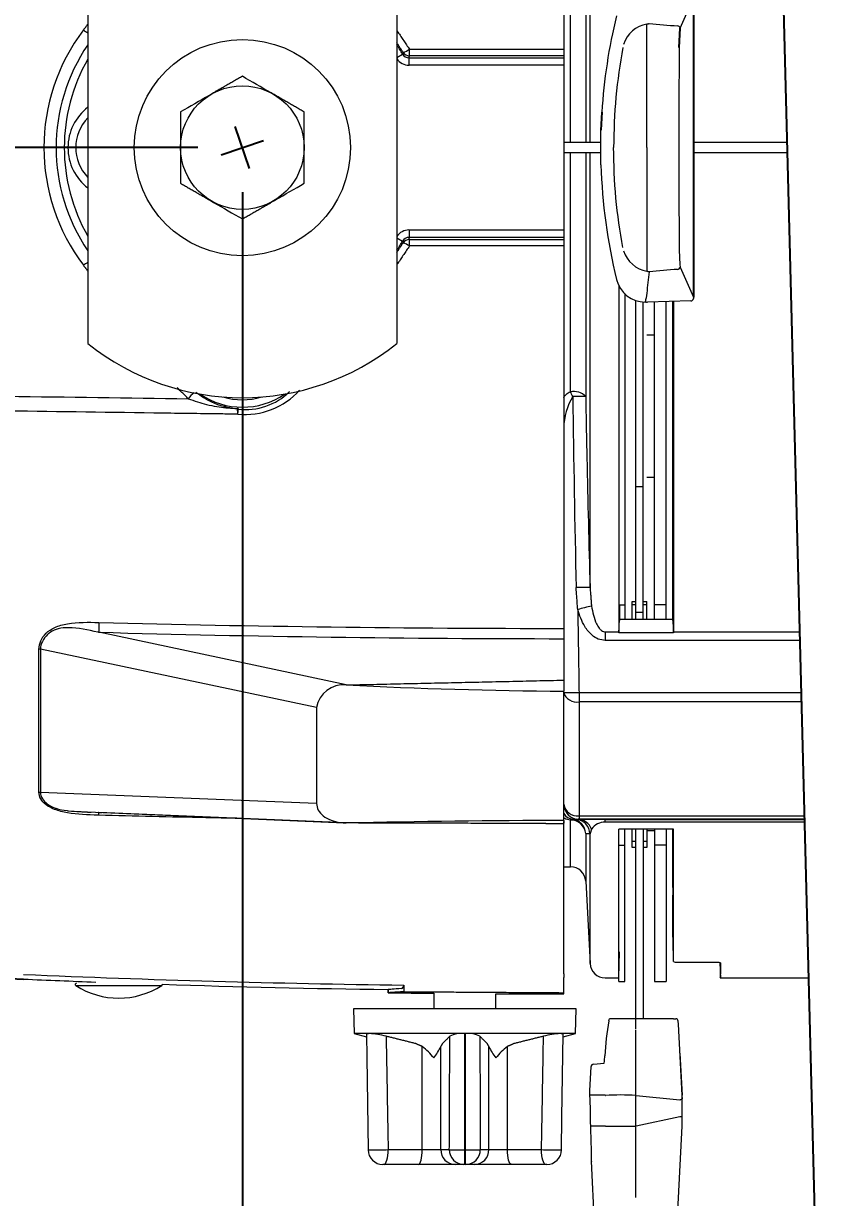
# Model space of a CAD drawing. Header units: inches. Extents: x 1 to 63.1, y 0.7 to 40.3.
# Drawn here: x 12.409 to 15.722, y 8.23 to 12.981 of the extents above; entities that cross this region are included whole.
import ezdxf

# ---------------------------------------------------------------- set-up
doc = ezdxf.new("R2010")
doc.units = ezdxf.units.IN
doc.header["$MEASUREMENT"] = 0
doc.linetypes.add('PHANTOM', pattern=[2.5, 1.25, -0.25, 0.25, -0.25, 0.25, -0.25])
doc.layers.add('DIM', color=1, linetype='Continuous')
doc.layers.add('OBJECT', color=7, linetype='Continuous')
doc.styles.add('Arial', font='arial.ttf')
doc.dimstyles.new('ANSI & Metric .40 Stacked', dxfattribs={"dimscale": 2.666667, "dimtxt": 0.4, "dimasz": 0.5, "dimexe": 0.4, "dimexo": 0.4, "dimgap": 0.133333, "dimtad": 0, "dimtih": 1, "dimtoh": 1, "dimzin": 4, "dimdsep": 46, "dimtxsty": 'Arial', "dimcen": 0.2, "dimadec": 0, "dimazin": 0, "dimtfac": 0.75, "dimtofl": 0, "dimtmove": 0, "dimatfit": 3, "dimfxl": 1, "dimtolj": 1, "dimtzin": 0, "dimarcsym": 0})
doc.dimstyles.new('ANSI .40', dxfattribs={"dimscale": 2.666667, "dimtxt": 0.4, "dimasz": 0.5, "dimexe": 0.4, "dimexo": 0.4, "dimgap": 0.2, "dimtad": 0, "dimtih": 1, "dimtoh": 1, "dimzin": 4, "dimdsep": 46, "dimtxsty": 'Arial', "dimcen": 0.2, "dimadec": 0, "dimazin": 0, "dimtfac": 0.75, "dimtofl": 0, "dimtmove": 0, "dimatfit": 3, "dimfxl": 1, "dimfrac": 1, "dimtolj": 1, "dimtzin": 0, "dimarcsym": 0})

# ---------------------------------------------------------------- blocks, each defined once
blk = doc.blocks.new('*D4')
at = {"layer": 'Defpoints', "color": 0, "transparency": 16777216}
for p in [(13.3715, 26.8592), (3.4215, 12.4782), (13.294, 12.4782)]:
    blk.add_point(p, dxfattribs=at)
at = {"layer": 'DIM', "color": 0, "lineweight": -2, "transparency": 16777216}
for p, q in [((12.9715, 26.8592), (3.0215, 26.8592)), ((3.4215, 26.3592), (3.4215, 20.4592)), ((3.4215, 12.9782), (3.4215, 18.8782)), ((12.894, 12.4782), (3.0215, 12.4782))]:
    blk.add_line(p, q, dxfattribs=at)
at = {"layer": 'DIM', "color": 0, "transparency": 16777216}
for points in [[(3.3381, 26.3592), (3.5048, 26.3592), (3.4215, 26.8592)], [(3.3381, 12.9782), (3.5048, 12.9782), (3.4215, 12.4782)]]:
    blk.add_solid(points, dxfattribs=at)
at = {"layer": 'DIM', "color": 0, "transparency": 16777216, "insert": (3.4215, 19.6687), "char_height": 0.4, "attachment_point": 5, "style": 'Arial'}
blk.add_mtext('\\A1;12.72-14.38\\P[323mm] - [365mm]', dxfattribs=at)
blk = doc.blocks.new('*D5')
at = {"layer": 'Defpoints', "color": 0, "transparency": 16777216}
for p in [(4.574, 12.4782), (13.294, 12.4782), (13.294, 6.8162)]:
    blk.add_point(p, dxfattribs=at)
at = {"layer": 'DIM', "color": 0, "lineweight": -2, "transparency": 16777216}
for p, q in [((4.574, 12.0782), (4.574, 6.4162)), ((13.294, 12.0782), (13.294, 6.4162)), ((5.074, 6.8162), (7.7509, 6.8162)), ((12.794, 6.8162), (10.1171, 6.8162))]:
    blk.add_line(p, q, dxfattribs=at)
at = {"layer": 'DIM', "color": 0, "transparency": 16777216}
for points in [[(5.074, 6.8996), (5.074, 6.7329), (4.574, 6.8162)], [(12.794, 6.8996), (12.794, 6.7329), (13.294, 6.8162)]]:
    blk.add_solid(points, dxfattribs=at)
at = {"layer": 'DIM', "color": 0, "transparency": 16777216, "char_height": 0.4, "attachment_point": 5, "style": 'Arial'}
for s, insert in [('\\A1;8.72', (8.934, 7.1538)), ('\\A1;[222mm]', (8.934, 6.4265))]:
    blk.add_mtext(s, dxfattribs=dict(at, insert=insert))
blk = doc.blocks.new('*D6')
at = {"layer": 'Defpoints', "color": 0, "transparency": 16777216}
for p in [(4.574, 12.4782), (21.2619, 9.8331), (21.2619, 5.3798)]:
    blk.add_point(p, dxfattribs=at)
at = {"layer": 'DIM', "color": 0, "lineweight": -2, "transparency": 16777216}
for p, q in [((4.574, 12.0782), (4.574, 4.9798)), ((21.2619, 9.4331), (21.2619, 4.9798)), ((5.074, 5.3798), (11.7348, 5.3798)), ((20.7619, 5.3798), (14.1011, 5.3798))]:
    blk.add_line(p, q, dxfattribs=at)
at = {"layer": 'DIM', "color": 0, "transparency": 16777216}
for points in [[(5.074, 5.4632), (5.074, 5.2965), (4.574, 5.3798)], [(20.7619, 5.4632), (20.7619, 5.2965), (21.2619, 5.3798)]]:
    blk.add_solid(points, dxfattribs=at)
at = {"layer": 'DIM', "color": 0, "transparency": 16777216, "char_height": 0.4, "attachment_point": 5, "style": 'Arial'}
for s, insert in [('\\A1;16.69', (12.9179, 5.7174)), ('\\A1;[424mm]', (12.9179, 4.9901))]:
    blk.add_mtext(s, dxfattribs=dict(at, insert=insert))
blk = doc.blocks.new('*D7')
at = {"layer": 'Defpoints', "color": 0, "transparency": 16777216}
for p in [(4.574, 12.4787), (39.3574, 5.4831), (39.3574, 3.9434)]:
    blk.add_point(p, dxfattribs=at)
at = {"layer": 'DIM', "color": 0, "lineweight": -2, "transparency": 16777216}
for p, q in [((4.574, 12.0787), (4.574, 3.5434)), ((39.3574, 5.0831), (39.3574, 3.5434)), ((5.074, 3.9434), (20.7826, 3.9434)), ((38.8574, 3.9434), (23.1488, 3.9434))]:
    blk.add_line(p, q, dxfattribs=at)
at = {"layer": 'DIM', "color": 0, "transparency": 16777216}
for points in [[(5.074, 4.0268), (5.074, 3.8601), (4.574, 3.9434)], [(38.8574, 4.0268), (38.8574, 3.8601), (39.3574, 3.9434)]]:
    blk.add_solid(points, dxfattribs=at)
at = {"layer": 'DIM', "color": 0, "transparency": 16777216, "char_height": 0.4, "attachment_point": 5, "style": 'Arial'}
for s, insert in [('\\A1;34.78', (21.9657, 4.2811)), ('\\A1;[884mm]', (21.9657, 3.5537))]:
    blk.add_mtext(s, dxfattribs=dict(at, insert=insert))
blk = doc.blocks.new('*D8')
at = {"layer": 'Defpoints', "color": 0, "transparency": 16777216}
for p in [(4.574, 12.4787), (41.3605, 5.4831), (41.3605, 2.507)]:
    blk.add_point(p, dxfattribs=at)
at = {"layer": 'DIM', "color": 0, "lineweight": -2, "transparency": 16777216}
for p, q in [((4.574, 12.0787), (4.574, 2.107)), ((41.3605, 5.0831), (41.3605, 2.107)), ((5.074, 2.507), (21.7841, 2.507)), ((40.8605, 2.507), (24.1504, 2.507))]:
    blk.add_line(p, q, dxfattribs=at)
at = {"layer": 'DIM', "color": 0, "transparency": 16777216}
for points in [[(5.074, 2.5904), (5.074, 2.4237), (4.574, 2.507)], [(40.8605, 2.5904), (40.8605, 2.4237), (41.3605, 2.507)]]:
    blk.add_solid(points, dxfattribs=at)
at = {"layer": 'DIM', "color": 0, "transparency": 16777216, "char_height": 0.4, "attachment_point": 5, "style": 'Arial'}
for s, insert in [('\\A1;36.79', (22.9672, 2.8447)), ('\\A1;[935mm]', (22.9672, 2.1173))]:
    blk.add_mtext(s, dxfattribs=dict(at, insert=insert))

msp = doc.modelspace()

# ---------------------------------------------------------------- linework, layer by layer
at = {"layer": 'DIM'}
for p, q in [((13.3233, 12.3931), (13.2646, 12.5632)), ((13.2089, 12.4488), (13.3791, 12.5075))]:
    msp.add_line(p, q, dxfattribs=at)
at = {"layer": 'DIM', "linetype": 'PHANTOM'}
for p, q in [((13.114, 12.4782), (2.9515, 12.4782)), ((13.294, 12.2982), (13.294, 6.1986))]:
    msp.add_line(p, q, dxfattribs=at)
at = {"layer": 'OBJECT', "linetype": 'Continuous', "lineweight": 15}
for p, q in [((12.669, 15.7728), (12.669, 11.6855)), ((13.919, 15.7728), (13.919, 11.6855)), ((14.594, 14.4654), (14.594, 10.4909)), ((14.7004, 12.4982), (14.7004, 14.258)), ((14.621, 12.4982), (14.621, 13.4659)), ((14.6829, 13.4858), (14.6829, 12.4982)), ((15.0646, 12.9614), (15.1184, 13.0838)), ((13.9234, 12.9457), (13.919, 12.9426)), ((13.919, 12.8428), (13.9423, 12.8563)), ((13.9682, 12.8115), (13.9682, 12.8414)), ((13.9682, 12.8414), (14.594, 12.8414)), ((14.594, 12.8115), (13.9682, 12.8115)), ((14.748, 12.6215), (14.748, 12.6215)), ((14.621, 12.4982), (14.594, 12.4982)), ((15.4967, 12.4982), (15.1184, 12.4982)), ((14.594, 12.4582), (14.621, 12.4582)), ((14.621, 11.4904), (14.621, 12.4582)), ((14.6829, 12.4582), (14.6829, 11.4705)), ((14.7004, 10.6984), (14.7004, 12.4582)), ((15.1184, 12.4582), (15.4977, 12.4582)), ((14.748, 12.3348), (14.748, 12.3348)), ((13.9682, 12.1449), (14.594, 12.1449)), ((13.9682, 12.1449), (13.9682, 12.1149)), ((13.919, 12.1136), (13.9423, 12.1)), ((14.594, 12.1149), (13.9682, 12.1149)), ((13.9234, 12.0106), (13.919, 12.0138)), ((15.0646, 11.995), (15.1184, 11.8726)), ((14.8171, 11.9213), (14.8171, 10.5153)), ((14.8411, 11.8879), (14.8411, 10.5682)), ((14.886, 10.5682), (14.886, 11.8595)), ((14.916, 10.5682), (14.916, 11.8543)), ((14.9293, 11.8532), (14.9241, 11.8532)), ((15.1087, 11.8578), (14.9325, 11.8532)), ((14.9609, 10.5682), (14.9609, 11.8539)), ((15.0089, 10.5682), (15.0089, 11.8552)), ((15.0349, 11.1021), (15.0349, 11.8559)), ((15.0376, 11.856), (15.0376, 10.5153)), ((15.1184, 11.8726), (15.1184, 11.8726)), ((15.1184, 11.8726), (15.1184, 11.8678)), ((14.9609, 11.7189), (14.9309, 11.7189)), ((13.2201, 11.4345), (13.2201, 11.4265)), ((13.2201, 11.4343), (13.2201, 11.4263)), ((13.2261, 11.4316), (13.2261, 11.4244)), ((14.9609, 11.1433), (14.9309, 11.1433)), ((14.916, 11.105), (14.886, 11.105)), ((15.0349, 10.5649), (15.0349, 11.1025)), ((15.0349, 11.1021), (15.0349, 11.1025)), ((15.0349, 11.1025), (15.0349, 11.1025)), ((14.8171, 10.6282), (14.8411, 10.6282)), ((14.8199, 10.6282), (14.8199, 10.5649)), ((14.8711, 10.6418), (14.886, 10.6418)), ((14.8711, 10.5682), (14.8711, 10.6418)), ((14.886, 10.6282), (14.8711, 10.6282)), ((14.916, 10.5967), (14.886, 10.5967)), ((14.916, 10.6418), (14.9309, 10.6418)), ((14.9309, 10.6282), (14.916, 10.6282)), ((14.9309, 10.5682), (14.9309, 10.6418)), ((15.0089, 10.6282), (14.9609, 10.6282)), ((15.0353, 10.5682), (14.8195, 10.5682)), ((14.8195, 10.5561), (14.8199, 10.5649)), ((15.0349, 10.5649), (15.0353, 10.5561)), ((13.714, 10.3038), (12.7128, 10.517)), ((14.7623, 10.5187), (14.8171, 10.5187)), ((14.7623, 10.5187), (14.7623, 10.4837)), ((14.8171, 10.5152), (14.8171, 10.5153)), ((15.0377, 10.5152), (14.8171, 10.5152)), ((15.0376, 10.5187), (15.548, 10.5187)), ((15.0376, 10.5153), (15.0377, 10.5152)), ((15.5489, 10.4837), (14.7623, 10.4837)), ((13.594, 10.2124), (12.4775, 10.448)), ((14.594, 9.7556), (14.594, 10.2787)), ((14.656, 10.2738), (15.5543, 10.2738)), ((14.656, 10.2738), (14.656, 9.76)), ((15.5553, 10.2353), (14.656, 10.2353)), ((13.594, 10.2124), (13.594, 9.8235)), ((13.594, 9.8235), (12.4775, 9.8687)), ((12.6363, 9.7912), (13.7058, 9.7457)), ((13.714, 9.7452), (12.7128, 9.7877)), ((14.5217, 9.7429), (14.594, 9.7428)), ((14.594, 9.1345), (14.594, 9.751)), ((14.621, 9.5682), (14.621, 9.7571)), ((14.7623, 9.7599), (14.6508, 9.7599)), ((14.656, 9.7742), (15.5673, 9.7742)), ((15.5677, 9.76), (14.656, 9.76)), ((14.7623, 9.7599), (15.5677, 9.7599)), ((14.7623, 9.7483), (14.7623, 9.7599)), ((15.568, 9.7483), (14.7623, 9.7483)), ((14.6829, 9.7022), (14.6829, 9.5094)), ((14.7004, 9.1769), (14.7004, 9.7011)), ((15.0382, 9.7205), (14.8165, 9.7205)), ((14.8411, 9.1032), (14.8411, 9.7205)), ((14.8711, 9.6465), (14.8711, 9.7205)), ((14.886, 8.9117), (14.886, 9.7205)), ((14.916, 9.7205), (14.916, 8.9532)), ((14.9309, 9.7205), (14.9309, 9.6465)), ((14.9309, 9.7154), (14.9609, 9.7154)), ((14.9609, 9.7205), (14.9609, 9.1032)), ((15.0089, 9.7205), (15.0089, 9.1032)), ((15.0349, 9.5154), (15.0349, 9.7205)), ((15.0382, 9.6899), (15.0374, 9.7205)), ((14.8171, 9.1032), (14.8171, 9.6733)), ((14.8171, 9.6554), (14.8411, 9.6554)), ((14.8711, 9.6716), (14.886, 9.6716)), ((14.886, 9.6465), (14.8711, 9.6465)), ((14.916, 9.6716), (14.9309, 9.6716)), ((14.9309, 9.6465), (14.916, 9.6465)), ((15.0089, 9.6554), (14.9609, 9.6554)), ((14.594, 9.5682), (14.621, 9.5682)), ((14.6829, 9.5094), (14.7004, 9.1769)), ((15.0379, 9.3969), (15.0349, 9.5118)), ((15.0378, 9.3397), (15.0349, 9.4524)), ((15.0349, 9.3084), (15.0349, 9.4348)), ((15.0377, 9.2007), (15.0349, 9.3084)), ((14.8172, 9.1201), (14.8199, 9.2239)), ((15.0527, 9.1822), (15.2126, 9.1822)), ((15.226, 9.1805), (15.2277, 9.1155)), ((12.6201, 9.0872), (12.9678, 9.0872)), ((14.594, 9.0532), (14.594, 9.1199)), ((14.7623, 9.1182), (14.8171, 9.1182)), ((14.8171, 9.1032), (14.8411, 9.1032)), ((14.9609, 9.1032), (15.0089, 9.1032)), ((15.2276, 9.1182), (15.5843, 9.1182)), ((13.8837, 9.0711), (13.8837, 9.0712)), ((13.8837, 9.0711), (13.884, 9.0581)), ((13.884, 9.0581), (13.884, 9.0581)), ((14.069, 9.0559), (14.069, 8.9932)), ((14.319, 8.9932), (14.319, 9.0539)), ((13.744, 8.9932), (13.7457, 8.8932)), ((14.644, 8.9932), (13.744, 8.9932)), ((14.6422, 8.8932), (14.644, 8.9932)), ((15.0383, 8.9532), (14.7943, 8.9532)), ((15.0579, 8.9314), (15.0572, 8.9436)), ((13.7457, 8.8932), (13.7967, 8.8795)), ((14.6422, 8.8932), (13.7457, 8.8932)), ((14.5913, 8.8795), (14.6422, 8.8932)), ((14.886, 8.2295), (14.886, 8.9087)), ((15.0735, 8.6432), (15.0579, 8.9314)), ((14.0218, 8.4232), (14.0218, 8.8406)), ((14.0965, 8.4232), (14.0965, 8.8406)), ((14.2914, 8.4232), (14.2914, 8.8406)), ((14.3662, 8.4232), (14.3662, 8.8406)), ((14.7589, 8.7844), (14.7599, 8.8024)), ((15.0643, 8.8135), (15.0735, 8.6432)), ((14.6995, 8.661), (14.7048, 8.7595)), ((14.762, 8.6432), (14.6996, 8.6432)), ((14.8876, 8.643), (15.0638, 8.6244)), ((15.0735, 8.5182), (15.0735, 8.6432)), ((15.0638, 8.5567), (14.8876, 8.5185)), ((15.0638, 8.5567), (15.064, 8.5567)), ((14.7626, 8.5182), (14.7031, 8.5182)), ((15.0519, 8.1094), (15.0735, 8.5182)), ((15.0735, 8.5182), (15.0735, 8.5182)), ((13.8103, 8.4221), (13.8155, 8.4221)), ((13.8837, 8.4232), (14.1313, 8.4232)), ((14.1888, 8.4221), (14.1992, 8.4221)), ((14.2567, 8.4232), (14.5043, 8.4232)), ((14.5725, 8.4221), (14.5776, 8.4221)), ((14.5253, 8.3632), (13.8626, 8.3632)), ((14.7199, 8.1092), (14.7059, 8.3767))]:
    msp.add_line(p, q, dxfattribs=at)
at = {"layer": 'OBJECT'}
for p, q in [((15.4118, 15.7728), (15.6284, 7.4172)), ((15.1184, 13.0837), (15.1184, 11.8726)), ((15.0615, 12.8831), (15.0646, 12.9614)), ((14.748, 12.6215), (14.7445, 12.5485)), ((12.0085, 9.1322), (12.4091, 9.1133)), ((14.194, 8.8932), (14.194, 8.3632))]:
    msp.add_line(p, q, dxfattribs=at)
at = {"layer": 'OBJECT', "linetype": 'Continuous', "lineweight": 15, "flags": 128}
for points in [[(15.0474, 8.9531), (15.0473, 8.9531), (15.0472, 8.9531)], [(13.7966, 8.8911), (13.7978, 8.7958), (13.8027, 8.4224)], [(14.5853, 8.4224), (14.587, 8.5531), (14.5914, 8.8911)], [(14.7601, 8.8024), (14.7599, 8.8024)], [(14.7139, 8.769), (14.7577, 8.7728), (14.7587, 8.7814), (14.7589, 8.7842)], [(14.7592, 8.7842), (14.7589, 8.7842)], [(13.8671, 8.3632), (13.8704, 8.3643), (13.8735, 8.3677), (13.8763, 8.3733), (13.8788, 8.3807), (13.8809, 8.3898), (13.8824, 8.4002), (13.8833, 8.4115), (13.8837, 8.4232)], [(14.0052, 8.3632), (14.0085, 8.3643), (14.0116, 8.3677), (14.0144, 8.3733), (14.0169, 8.3807), (14.019, 8.3898), (14.0205, 8.4002), (14.0215, 8.4115), (14.0218, 8.4232)], [(14.3827, 8.3632), (14.3795, 8.3643), (14.3764, 8.3677), (14.3736, 8.3733), (14.371, 8.3807), (14.369, 8.3898), (14.3675, 8.4002), (14.3665, 8.4115), (14.3662, 8.4232)], [(14.5209, 8.3632), (14.5176, 8.3643), (14.5145, 8.3677), (14.5117, 8.3733), (14.5092, 8.3807), (14.5071, 8.3898), (14.5056, 8.4002), (14.5046, 8.4115), (14.5043, 8.4232)]]:
    msp.add_lwpolyline(points, dxfattribs=at)
at = {"layer": 'OBJECT', "linetype": 'Continuous', "lineweight": 15}
for radius in [0.4375, 0.25]:
    msp.add_circle((13.294, 12.4782), radius, dxfattribs=at)
for centre, radius, start, end in [((16.9934, 12.4782), 2.25, 166.2899, 176.3463), ((14.9511, 12.8596), 0.1203, 99.6725, 162.3725), ((15.2443, 15.9871), 3.022, 264.2201, 266.4012), ((15.0546, 12.9611), 0.00999, 1.5491, 87.526), ((13.2782, 12.4782), 0.7872, 142.7676, 217.2324), ((12.9457, 13.3548), 0.4969, 233.6793, 236.154), ((13.2803, 12.4777), 0.7398, 145.7292, 214.2708), ((13.294, 12.4782), 0.7505, 30.2571, 33.6165), ((13.929, 12.9327), 0.0699, 282.3664, 306.0446), ((13.4278, 12.8706), 0.5423, 357.8029, 0.5948), ((57.0752, 12.4782), 42.0157, 179.44785, 180.55215), ((13.294, 12.4782), 0.7205, 150.1614, 209.8386), ((13.9673, 12.8686), 0.0571, 212.2696, 270.8879), ((12.8114, 13.0922), 1.1552, 348.2187, 348.6307), ((13.9682, 12.8714), 0.03, 210.2251, 270.0005), ((13.9697, 12.8798), 0.03, 210.7502, 269.9951), ((12.794, 12.4782), 0.2056, 127.4464, 232.5536), ((12.794, 12.4782), 0.1739, 135.9712, 224.0288), ((12.1154, 12.4782), 2.629, 359.7342, 0.2658), ((16.9934, 12.4782), 2.25, 181.7759, 193.7101), ((13.9673, 12.0878), 0.0571, 89.1613, 147.8546), ((13.294, 12.4782), 0.7505, 326.3835, 329.7429), ((13.9682, 12.0849), 0.03, 89.9989, 149.7755), ((12.8114, 11.8641), 1.1552, 11.3693, 11.7813), ((13.9697, 12.0765), 0.03, 90.0049, 149.2498), ((13.929, 12.0236), 0.0699, 53.9554, 77.6336), ((13.4278, 12.0857), 0.5423, 359.4052, 2.1971), ((16.0157, 12.0718), 0.9542, 179.9096, 184.6168), ((14.9511, 12.0967), 0.1203, 197.6275, 260.3275), ((12.9457, 11.6015), 0.4969, 123.846, 126.3207), ((15.7456, 11.8478), 0.8158, 170.9691, 177.1312), ((15.2443, 8.9692), 3.022, 93.5988, 95.7799), ((15.0546, 11.9952), 0.00999, 272.474, 358.4509), ((14.9241, 11.9732), 0.12, 193.7148, 270), ((14.9293, 11.9732), 0.12, 270, 271.5), ((15.1084, 11.8678), 0.01, 271.5, 360), ((13.294, 12.4662), 1, 231.3178, 308.6822), ((13.1978, 11.3613), 0.159, 128.658, 140.6632), ((13.294, 11.7282), 0.3005, 235.3857, 304.6143), ((13.294, 11.7282), 0.2705, 253.1658, 286.8342), ((13.3036, 11.6978), 0.2998, 264.6952, 317.8188), ((13.3056, 11.6765), 0.2585, 263.5916, 314.0061), ((14.8383, 11.3417), 0.2443, 148.1598, 179.5185), ((14.6338, 11.424), 0.0677, 43.4334, 100.8594), ((14.2682, 11.3056), 0.3983, 24.4649, 27.6499), ((14.656, 10.6085), 0.8624, 88.2081, 91.6759), ((112.0319, 12.7492), 97.4095, 180.752091, 181.206704), ((13.0724, 11.406), 0.2027, 358.1218, 3.8588), ((13.274, 11.3695), 0.0525, 86.802, 89.1774), ((12.735, 11.4332), 0.542, 356.4145, 358.5565), ((14.682, 9.7632), 0.9354, 88.875, 92.3306), ((15.113, 8.8907), 1.7795, 103.2036, 105.0552), ((14.5826, 83.1513), 72.6187, 268.525088, 270.009011), ((14.6155, 80.0155), 69.5246, 268.431641, 269.982241), ((14.6664, 10.5191), 0.1507, 358.5128, 359.8661), ((15.1883, 10.5191), 0.1507, 180.1339, 181.4868), ((12.4679, 10.3517), 0.0967, 84.3329, 88.5205), ((13.7036, 10.193), 0.1113, 84.6525, 169.972), ((14.6986, 29.3869), 19.1085, 267.04633, 269.68627), ((14.6257, 11.2043), 0.931, 268.0509, 271.8659), ((14.6471, 10.2901), 0.0556, 197.0331, 279.1637), ((12.468, 9.7938), 0.0756, 82.7505, 88.1191), ((14.6499, 9.8307), 0.0568, 190.0798, 276.1484), ((14.656, 9.822), 0.062, 181.1517, 269.9957), ((14.8513, -49.5156), 59.2717, 90.248728, 91.099459), ((14.6373, 9.8118), 0.0518, 213.3661, 262.7843), ((14.6296, 9.7476), 0.0128, 84.8325, 132.1191), ((14.6228, 9.6968), 0.0603, 5.1121, 91.7203), ((14.6574, 10.7025), 0.9425, 268.3821, 269.1853), ((14.621, 9.6992), 0.062, 2.7994, 80.9516), ((14.6384, 9.6984), 0.062, 2.5108, 84.8717), ((14.6502, 9.7), 0.0599, 19.9389, 89.4294), ((14.7599, 9.6835), 0.0648, 87.8546, 145.3299), ((14.621, 9.5062), 0.062, 3, 90), ((14.7623, 9.1802), 0.062, 183, 270), ((15.0497, 9.2063), 0.0243, 240.2938, 277.15), ((14.587, 59.5857), 50.5004, 267.52771, 269.2738), ((14.594, 59.7262), 50.66, 267.52818, 267.85875), ((12.6228, 9.0914), 0.005, 90, 237.4319), ((12.794, 9.3594), 0.323, 237.4319, 302.5681), ((12.9652, 9.0914), 0.005, 302.5681, 9.0281), ((14.594, 59.7262), 50.66, 268.16308, 269.19659), ((13.934, 9.0876), 0.0131, 284.0616, 7.6496), ((14.594, 59.7132), 50.66, 269.19697, 269.40622), ((14.594, 59.7132), 50.66, 269.68898, 270), ((16.0033, 8.7331), 1.2451, 170.223, 176.8119), ((14.7846, 8.9432), 0.01, 90, 170.7454), ((14.7741, 8.9337), 0.0111, 78.5052, 86.353), ((15.0472, 8.9431), 0.00999, 3.1449, 90.0494), ((15.0472, 8.9431), 0.01, 3.1059, 89.191), ((13.7894, 8.5638), 0.3298, 74.8198, 86.8977), ((14.1816, 8.7861), 0.1074, 84.8637, 116.6988), ((14.2068, 8.7881), 0.1055, 63.0029, 95.4346), ((14.5981, 8.5674), 0.3262, 93.0351, 105.2474), ((13.877, 8.6483), 0.2407, 37.3599, 53.0219), ((13.8991, 8.9294), 0.2165, 321.4139, 335.7873), ((14.4834, 8.9261), 0.2102, 203.9961, 218.8028), ((14.5135, 8.6458), 0.2442, 127.0915, 142.5267), ((14.7148, 8.759), 0.01, 95, 176.8941), ((14.7002, 8.643), 0.000571, 164.7145, 184.9565), ((12.4674, 8.518), 2.2357, 0.003, 3.203), ((14.8258, 7.4823), 1.1621, 87.0285, 93.1129), ((15.0641, 8.6271), 0.00279, 264.2512, 293.6686), ((15.0663, 8.5952), 0.0385, 266.6126, 280.7629), ((14.8217, 21.8179), 13.2998, 269.74583, 270.27721), ((13.8626, 8.4232), 0.06, 180.7436, 270), ((13.808, 8.4652), 0.0432, 262.8871, 273.1194), ((13.721, 16.7928), 8.3712, 270.6473, 271.11369), ((14.1557, 8.4223), 0.0591, 179.1493, 269.1232), ((14.1849, 9.7859), 1.3638, 267.7485, 270.1653), ((14.1904, 8.4223), 0.0591, 179.1493, 269.1232), ((14.1976, 8.4223), 0.0591, 270.8768, 0.8507), ((14.2031, 9.7859), 1.3638, 269.8347, 272.2515), ((14.2323, 8.4223), 0.0591, 270.8768, 0.8507), ((14.667, 16.7928), 8.3712, 268.88631, 269.3527), ((14.5253, 8.4232), 0.06, 270, 359.2564), ((14.58, 8.4652), 0.0432, 266.8834, 277.109)]:
    msp.add_arc(centre, radius, start, end, dxfattribs=at)
for centre, major_axis, ratio, start_param, end_param in [((13.294, 13.07), (0, 0.9328), 0.745432, 4.464869, 4.474105), ((13.294, 11.8863), (0, 0.9328), 0.745432, 4.950673, 4.959909), ((16.9934, 11.3598), (0, 2.3412), 0.904333, 1.342949, 1.358461)]:
    msp.add_ellipse(centre, major_axis=major_axis, ratio=ratio, start_param=start_param, end_param=end_param, dxfattribs=at)
for points, degree in [([(12.6514, 12.9544), (12.669, 12.9776)], 1), ([(14.9309, 12.9782), (14.94, 12.9805)], 1), ([(14.9309, 12.8849), (14.9309, 12.8955), (14.9309, 12.9168), (14.9309, 12.9442), (14.9309, 12.9662), (14.9309, 12.9742), (14.9309, 12.9782)], 3), ([(15.055, 12.9711), (15.0546, 12.9711)], 1), ([(13.919, 12.9516), (13.9234, 12.9457)], 1), ([(13.9234, 12.9457), (13.9701, 12.8762)], 1), ([(13.9439, 12.8645), (13.919, 12.9019)], 1), ([(14.9309, 12.8824), (14.9309, 12.8849)], 1), ([(14.9309, 12.4782), (14.9309, 12.546), (14.9309, 12.6815), (14.9309, 12.8155), (14.9309, 12.8824)], 3), ([(13.294, 12.7668), (13.169, 12.6947)], 1), ([(13.544, 12.6225), (13.419, 12.6947)], 1), ([(14.7004, 12.4982), (14.6829, 12.4982)], 1), ([(14.6829, 12.4582), (14.7004, 12.4582)], 1), ([(14.7444, 12.4904), (14.7444, 12.4904)], 1), ([(14.7444, 12.466), (14.7444, 12.466)], 1), ([(14.9309, 12.4782), (14.9309, 12.4104), (14.9309, 12.2748), (14.9309, 12.1409), (14.9309, 12.0739)], 3), ([(13.044, 12.3338), (13.169, 12.2617)], 1), ([(13.294, 12.1895), (13.419, 12.2617)], 1), ([(13.919, 12.0544), (13.9439, 12.0919)], 1), ([(13.9701, 12.0801), (13.9234, 12.0106)], 1), ([(14.9309, 12.0739), (14.9309, 12.0715)], 1), ([(14.9309, 12.0715), (14.9309, 12.0608), (14.9309, 12.0395), (14.9309, 12.0121), (14.9309, 11.9901), (14.9309, 11.9821), (14.9309, 11.9782)], 3), ([(12.669, 11.9787), (12.6514, 12.0019)], 1), ([(13.9234, 12.0106), (13.919, 12.0048)], 1), ([(14.9309, 11.9782), (14.94, 11.9758)], 1), ([(15.055, 11.9852), (15.0546, 11.9852)], 1), ([(14.8076, 11.9447), (14.8075, 11.9449)], 1), ([(13.0748, 11.4621), (13.0304, 11.5071)], 1), ([(12.3445, 11.4721), (12.5879, 11.4688), (12.8313, 11.4655), (13.0748, 11.4621)], 3), ([(13.2746, 11.4197), (13.2768, 11.4196)], 1), ([(13.2759, 11.3993), (13.275, 11.3994)], 1), ([(14.6508, 10.6091), (14.644, 10.6978)], 1), ([(14.7004, 10.6984), (14.7065, 10.6232)], 1), ([(14.6508, 10.6091), (14.656, 10.2738)], 1), ([(14.8171, 10.5153), (14.8195, 10.5682)], 1), ([(15.0353, 10.5682), (15.0376, 10.5153)], 1), ([(12.7127, 10.517), (12.7128, 10.517)], 1), ([(14.8171, 10.5153), (14.8171, 10.5187)], 1), ([(15.0376, 10.5187), (15.0376, 10.5153)], 1), ([(13.714, 10.3038), (14.594, 10.3232)], 1), ([(12.7127, 9.7877), (12.7272, 9.7873)], 1), ([(14.5213, 9.7428), (13.714, 9.7452)], 1), ([(14.644, 9.7601), (14.6508, 9.7599)], 1), ([(14.656, 9.76), (14.6508, 9.7599)], 1), ([(14.7065, 9.7204), (14.7004, 9.7011)], 1), ([(15.0349, 9.5118), (15.0349, 9.5154)], 1), ([(13.9469, 9.0894), (13.9473, 9.0625)], 1), ([(13.884, 9.0581), (13.8837, 9.0712)], 1), ([(13.9473, 9.0625), (14.594, 9.0584)], 1), ([(14.7943, 8.9532), (14.7846, 8.9532)], 1), ([(15.0383, 8.9532), (15.0472, 8.9531)], 1), ([(13.9956, 8.8523), (13.8757, 8.8821)], 1), ([(13.8757, 8.8821), (13.8837, 8.4232)], 1), ([(14.0218, 8.8406), (13.9956, 8.8523)], 1), ([(14.1031, 8.8523), (14.0965, 8.8406)], 1), ([(14.1333, 8.8821), (14.1031, 8.8523)], 1), ([(14.1313, 8.4232), (14.1333, 8.8821)], 1), ([(14.2547, 8.8821), (14.2567, 8.4232)], 1), ([(14.2849, 8.8523), (14.2547, 8.8821)], 1), ([(14.2914, 8.8406), (14.2849, 8.8523)], 1), ([(14.3924, 8.8523), (14.3662, 8.8406)], 1), ([(14.5123, 8.8821), (14.3924, 8.8523)], 1), ([(14.5043, 8.4232), (14.5123, 8.8821)], 1), ([(14.7048, 8.7595), (14.7048, 8.7595)], 1), ([(14.6995, 8.661), (14.6995, 8.661)], 1), ([(14.762, 8.6432), (14.7627, 8.6427)], 1), ([(14.7627, 8.5182), (14.7626, 8.5182)], 1)]:
    msp.add_open_spline(points, degree=degree, dxfattribs=at)
for points, knots in [([(13.9701, 12.8762), (14.0712, 12.8762), (14.2791, 12.8761), (14.4871, 12.8761), (14.594, 12.8761)], [0, 0, 0, 0, 0.486, 1, 1, 1, 1]), ([(14.8332, 12.8828), (14.8223, 12.8163), (14.8004, 12.6823), (14.7972, 12.5465), (14.7956, 12.4782)], [0, 0, 0, 0, 0.496376, 1, 1, 1, 1]), ([(14.594, 12.8497), (14.487, 12.8497), (14.2789, 12.8497), (14.0708, 12.8498), (13.9697, 12.8498)], [0, 0, 0, 0, 0.514, 1, 1, 1, 1]), ([(13.419, 12.6947), (13.416, 12.6964), (13.3738, 12.7207), (13.3325, 12.7446), (13.294, 12.7668)], [0, 0, 0, 0, 0.070214, 1, 1, 1, 1]), ([(13.169, 12.6947), (13.166, 12.693), (13.1238, 12.6686), (13.0825, 12.6447), (13.044, 12.6225)], [0, 0, 0, 0, 0.070214, 1, 1, 1, 1]), ([(13.044, 12.6225), (13.044, 12.6126), (13.044, 12.5656), (13.044, 12.5167), (13.044, 12.4782)], [0, 0, 0, 0, 0.211001, 1, 1, 1, 1]), ([(13.544, 12.4782), (13.544, 12.5167), (13.544, 12.5656), (13.544, 12.6126), (13.544, 12.6225)], [0, 0, 0, 0, 0.788999, 1, 1, 1, 1]), ([(14.7444, 12.4904), (14.7444, 12.5064), (14.7445, 12.5267), (14.7445, 12.5447), (14.7445, 12.5485)], [0, 0, 0, 0, 0.79181, 1, 1, 1, 1]), ([(14.6829, 12.4982), (14.6819, 12.4982), (14.6798, 12.4982), (14.6681, 12.4982), (14.6517, 12.4982), (14.6349, 12.4982), (14.6245, 12.4982), (14.621, 12.4982)], [0, 0, 0, 0, 0.2221, 0.4442, 0.666297, 0.88839, 1, 1, 1, 1]), ([(14.7444, 12.4982), (14.7435, 12.4982), (14.7358, 12.4982), (14.7229, 12.4982), (14.7087, 12.4982), (14.7018, 12.4982), (14.7007, 12.4982), (14.7004, 12.4982)], [0, 0, 0, 0, 0.035395, 0.310783, 0.586175, 0.86157, 1, 1, 1, 1]), ([(13.044, 12.4782), (13.044, 12.4668), (13.044, 12.418), (13.044, 12.3704), (13.044, 12.3338)], [0, 0, 0, 0, 0.231849, 1, 1, 1, 1]), ([(13.544, 12.3338), (13.544, 12.3704), (13.544, 12.418), (13.544, 12.4668), (13.544, 12.4782)], [0, 0, 0, 0, 0.768151, 1, 1, 1, 1]), ([(14.621, 12.4582), (14.628, 12.4582), (14.6419, 12.4582), (14.6605, 12.4582), (14.6745, 12.4582), (14.6815, 12.4582), (14.6826, 12.4582), (14.6829, 12.4582)], [0, 0, 0, 0, 0.222087, 0.444175, 0.666264, 0.888359, 1, 1, 1, 1]), ([(14.7004, 12.4582), (14.7014, 12.4582), (14.7035, 12.4582), (14.7152, 12.4582), (14.7297, 12.4582), (14.7411, 12.4582), (14.7457, 12.4582)], [0, 0, 0, 0, 0.271385, 0.542771, 0.814154, 1, 1, 1, 1]), ([(14.7445, 12.4079), (14.7445, 12.4227), (14.7444, 12.4415), (14.7444, 12.4617), (14.7444, 12.466)], [0, 0, 0, 0, 0.791837, 1, 1, 1, 1]), ([(14.8332, 12.0735), (14.8223, 12.14), (14.8004, 12.274), (14.7972, 12.4098), (14.7956, 12.4782)], [0, 0, 0, 0, 0.496376, 1, 1, 1, 1]), ([(13.419, 12.2617), (13.422, 12.2634), (13.4642, 12.2877), (13.5055, 12.3116), (13.544, 12.3338)], [0, 0, 0, 0, 0.070214, 1, 1, 1, 1]), ([(13.169, 12.2617), (13.172, 12.2599), (13.2142, 12.2356), (13.2555, 12.2117), (13.294, 12.1895)], [0, 0, 0, 0, 0.070214, 1, 1, 1, 1]), ([(13.9697, 12.1065), (14.0708, 12.1065), (14.2789, 12.1066), (14.487, 12.1066), (14.594, 12.1066)], [0, 0, 0, 0, 0.486, 1, 1, 1, 1]), ([(14.594, 12.0802), (14.4871, 12.0802), (14.2791, 12.0802), (14.0712, 12.0801), (13.9701, 12.0801)], [0, 0, 0, 0, 0.514, 1, 1, 1, 1]), ([(13.0748, 11.4621), (13.0996, 11.4535), (13.1379, 11.4402), (13.2012, 11.4282), (13.2414, 11.4238), (13.2683, 11.4223), (13.2719, 11.4222), (13.2738, 11.4221), (13.2744, 11.422), (13.2746, 11.422), (13.2747, 11.422), (13.2747, 11.422), (13.2747, 11.422)], [0, 0, 0, 0, 0.37593, 0.58147, 0.938747, 0.964182, 0.985816, 0.992803, 0.995664, 0.998558, 0.998579, 1, 1, 1, 1]), ([(13.1056, 11.4882), (13.1266, 11.474), (13.1784, 11.4388), (13.238, 11.4256), (13.2715, 11.4224), (13.2746, 11.4222), (13.2763, 11.422), (13.2768, 11.422), (13.2769, 11.422), (13.2769, 11.4219)], [0, 0, 0, 0, 0.3745, 0.926844, 0.953374, 0.977897, 0.987313, 0.997171, 1, 1, 1, 1]), ([(14.594, 11.4671), (14.5972, 11.4715), (14.6043, 11.4811), (14.6151, 11.4871), (14.621, 11.4904)], [0, 0, 0, 0, 0.450091, 1, 1, 1, 1]), ([(14.6829, 11.4705), (14.6844, 11.3879), (14.6891, 11.1305), (14.6958, 10.8731), (14.7004, 10.6984)], [0, 0, 0, 0, 0.321063, 1, 1, 1, 1]), ([(13.275, 11.3994), (13.255, 11.3997), (13.155, 11.401), (12.8453, 11.4053), (12.5557, 11.4093), (12.3461, 11.4122)], [0, 0, 0, 0, 0.013096, 0.0654799, 0.2028627, 0.2028627, 0.2028627, 0.2028627]), ([(13.2746, 11.4197), (13.2746, 11.4201), (13.2747, 11.4209), (13.2747, 11.4217), (13.2747, 11.422)], [0, 0, 0, 0, 0.56264, 1, 1, 1, 1]), ([(13.2769, 11.4219), (13.2769, 11.4213), (13.2768, 11.4206), (13.2768, 11.4198), (13.2768, 11.4196)], [0, 0, 0, 0, 0.775375, 1, 1, 1, 1]), ([(14.7623, 10.4837), (14.7525, 10.4849), (14.7329, 10.4874), (14.7034, 10.5073), (14.6713, 10.5465), (14.6586, 10.5852), (14.6508, 10.6091)], [0, 0, 0, 0, 0.163498, 0.325711, 0.581357, 1, 1, 1, 1]), ([(14.7065, 10.6232), (14.7088, 10.6109), (14.7133, 10.5862), (14.7236, 10.556), (14.7356, 10.5351), (14.7454, 10.5249), (14.7543, 10.5196), (14.7597, 10.519), (14.7623, 10.5187)], [0, 0, 0, 0, 0.300575, 0.606531, 0.762918, 0.874183, 0.940147, 1, 1, 1, 1]), ([(12.4704, 10.4484), (12.4721, 10.46), (12.4754, 10.4832), (12.4985, 10.5145), (12.536, 10.5399), (12.6095, 10.5589), (12.6709, 10.5576), (12.7134, 10.5567)], [0, 0, 0, 0, 0.13867, 0.277419, 0.423115, 0.599885, 1, 1, 1, 1]), ([(12.7134, 10.5567), (12.7134, 10.5505), (12.7132, 10.5383), (12.7129, 10.5241), (12.7127, 10.517)], [0, 0, 0, 0, 0.499999, 1, 1, 1, 1]), ([(12.7128, 10.517), (12.7128, 10.517), (12.7117, 10.5172), (12.6714, 10.525), (12.6169, 10.5385), (12.5592, 10.5341), (12.5322, 10.5257), (12.5175, 10.5178), (12.4984, 10.5017), (12.4828, 10.4809), (12.4774, 10.4589), (12.4775, 10.448), (12.4775, 10.448)], [0, 0, 0, 0, 0.000008, 0.011235, 0.408406, 0.550964, 0.581776, 0.700643, 0.724685, 0.86239, 0.999992, 1, 1, 1, 1]), ([(14.594, 10.4909), (14.594, 10.4596), (14.594, 10.4037), (14.594, 10.3478), (14.594, 10.3232)], [0, 0, 0, 0, 0.56, 1, 1, 1, 1]), ([(12.4704, 9.8693), (12.4704, 9.9125), (12.4704, 9.999), (12.4704, 10.1864), (12.4704, 10.3438), (12.4704, 10.4484)], [0, 0, 0, 0, 0.251148, 0.502295, 1, 1, 1, 1]), ([(12.4775, 10.448), (12.4775, 10.448), (12.4775, 10.3405), (12.4776, 10.1863), (12.4775, 9.9987), (12.4775, 9.9109), (12.4775, 9.8687), (12.4775, 9.8687)], [0, 0, 0, 0, 0.000003, 0.497705, 0.748853, 0.999997, 1, 1, 1, 1]), ([(14.594, 10.3232), (14.594, 10.3152), (14.594, 10.299), (14.594, 10.2855), (14.594, 10.2787)], [0, 0, 0, 0, 0.49976, 1, 1, 1, 1]), ([(12.7134, 9.7768), (12.7122, 9.7768), (12.6699, 9.778), (12.6081, 9.7803), (12.536, 9.7973), (12.4984, 9.8176), (12.4753, 9.842), (12.4721, 9.8602), (12.4704, 9.8693)], [0, 0, 0, 0, 0.01186, 0.400275, 0.577865, 0.721206, 0.860697, 1, 1, 1, 1]), ([(12.4775, 9.8687), (12.4775, 9.8687), (12.4774, 9.8602), (12.4828, 9.8429), (12.5032, 9.8211), (12.5257, 9.8095), (12.5519, 9.8003), (12.5715, 9.7965), (12.604, 9.7928), (12.6212, 9.792), (12.6363, 9.7913)], [0, 0, 0, 0, 0.000011, 0.186263, 0.372494, 0.534266, 0.561751, 0.767838, 0.79602, 1, 1, 1, 1]), ([(12.6363, 9.7913), (12.6415, 9.791), (12.657, 9.7899), (12.6723, 9.7893), (12.6825, 9.789)], [0, 0, 0, 0, 0.334043, 1, 1, 1, 1]), ([(12.7134, 9.7768), (12.7134, 9.7803), (12.7132, 9.7875), (12.7129, 9.7876), (12.7127, 9.7877)], [0, 0, 0, 0, 0.5, 1, 1, 1, 1]), ([(13.594, 9.8235), (13.5955, 9.8146), (13.5985, 9.7969), (13.6197, 9.7731), (13.6509, 9.7555), (13.6846, 9.7468), (13.7058, 9.7456), (13.714, 9.7452)], [0, 0, 0, 0, 0.217939, 0.435238, 0.661578, 0.868608, 1, 1, 1, 1]), ([(13.2713, 9.764), (13.2296, 9.7647), (13.0436, 9.7681), (12.8577, 9.773), (12.7134, 9.7768)], [0, 0, 0, 0, 0.22428, 1, 1, 1, 1]), ([(14.621, 9.7571), (14.6126, 9.7587), (14.602, 9.7608), (14.5954, 9.7644), (14.594, 9.7652)], [0, 0, 0, 0, 0.785749, 1, 1, 1, 1]), ([(14.594, 9.7556), (14.594, 9.7508), (14.594, 9.7444), (14.594, 9.744), (14.594, 9.7439)], [0, 0, 0, 0, 0.732612, 1, 1, 1, 1]), ([(14.7004, 9.7011), (14.6981, 9.7012), (14.6913, 9.7016), (14.6863, 9.702), (14.6829, 9.7022)], [0, 0, 0, 0, 0.33844, 1, 1, 1, 1]), ([(14.8171, 9.1201), (14.8171, 9.1209), (14.8171, 9.1225), (14.8171, 9.1535), (14.817, 9.2071), (14.817, 9.2855), (14.8169, 9.3932), (14.8167, 9.5341), (14.8166, 9.6535), (14.8165, 9.719), (14.8165, 9.7205)], [0, 0, 0, 0, 0.113345, 0.249591, 0.386783, 0.526959, 0.668166, 0.831402, 0.996274, 1, 1, 1, 1]), ([(15.0382, 9.6899), (15.0382, 9.6919), (15.0382, 9.6959), (15.0382, 9.702), (15.0382, 9.7087), (15.0382, 9.7149), (15.0382, 9.719), (15.0382, 9.7205)], [0, 0, 0, 0, 0.198923, 0.397845, 0.596768, 0.859228, 1, 1, 1, 1]), ([(15.0379, 9.3969), (15.0379, 9.4182), (15.0379, 9.4607), (15.038, 9.5545), (15.0381, 9.6361), (15.0382, 9.6899)], [0, 0, 0, 0, 0.25383, 0.507659, 1, 1, 1, 1]), ([(15.0378, 9.3397), (15.0378, 9.3443), (15.0378, 9.3534), (15.0378, 9.3722), (15.0379, 9.3871), (15.0379, 9.3969)], [0, 0, 0, 0, 0.251493, 0.502986, 1, 1, 1, 1]), ([(15.0377, 9.2007), (15.0377, 9.21), (15.0377, 9.2286), (15.0377, 9.2722), (15.0378, 9.3128), (15.0378, 9.3397)], [0, 0, 0, 0, 0.251571, 0.503142, 1, 1, 1, 1]), ([(15.0377, 9.1852), (15.0377, 9.1857), (15.0377, 9.1878), (15.0377, 9.1928), (15.0377, 9.1975), (15.0377, 9.2007)], [0, 0, 0, 0, 0.104844, 0.416864, 1, 1, 1, 1]), ([(15.2126, 9.1822), (15.2143, 9.1822), (15.2176, 9.1821), (15.2221, 9.1816), (15.2255, 9.1809), (15.2274, 9.18), (15.2276, 9.1795), (15.2277, 9.1792)], [0, 0, 0, 0, 0.210781, 0.421493, 0.634058, 0.849646, 1, 1, 1, 1]), ([(15.2277, 9.1792), (15.2277, 9.1644), (15.2276, 9.1345), (15.2276, 9.1159), (15.2276, 9.1207), (15.2276, 9.1218)], [0, 0, 0, 0, 0.430496, 0.863934, 1, 1, 1, 1]), ([(14.594, 9.1345), (14.594, 9.1342), (14.594, 9.1337), (14.594, 9.1308), (14.594, 9.1268), (14.594, 9.1229), (14.594, 9.1205), (14.594, 9.1199)], [0, 0, 0, 0, 0.227366, 0.454733, 0.682099, 0.909464, 1, 1, 1, 1]), ([(13.9371, 9.0749), (13.9232, 9.074), (13.8934, 9.072), (13.887, 9.0714), (13.8837, 9.0712)], [0, 0, 0, 0, 0.466003, 1, 1, 1, 1]), ([(13.9473, 9.0625), (13.9298, 9.0613), (13.8946, 9.059), (13.8875, 9.0584), (13.884, 9.0581)], [0, 0, 0, 0, 0.499339, 1, 1, 1, 1]), ([(13.7974, 8.8911), (13.7973, 8.8917), (13.7971, 8.8929), (13.8018, 8.8931), (13.8044, 8.8932)], [0, 0, 0, 0, 0.439964, 1, 1, 1, 1]), ([(14.5836, 8.8932), (14.5865, 8.8931), (14.5911, 8.8929), (14.5908, 8.8916), (14.5906, 8.8911)], [0, 0, 0, 0, 0.63523, 1, 1, 1, 1]), ([(14.6996, 8.6432), (14.6996, 8.6499), (14.6995, 8.6583), (14.6995, 8.6605), (14.6995, 8.661)], [0, 0, 0, 0, 0.791837, 1, 1, 1, 1]), ([(15.0735, 8.6349), (15.0735, 8.6334), (15.0734, 8.6308), (15.0723, 8.6282), (15.0702, 8.6267), (15.0676, 8.6256), (15.0658, 8.6248), (15.0652, 8.6246)], [0, 0, 0, 0, 0.281503, 0.477149, 0.672463, 0.878462, 1, 1, 1, 1]), ([(14.706, 8.3767), (14.706, 8.3762), (14.706, 8.3742), (14.7062, 8.3872), (14.7062, 8.4147), (14.7057, 8.4549), (14.7044, 8.4915), (14.7034, 8.5128), (14.7031, 8.5182)], [0, 0, 0, 0, 0.069411, 0.284852, 0.500141, 0.714748, 0.928344, 1, 1, 1, 1])]:
    msp.add_open_spline(points, degree=3, knots=knots, dxfattribs=at)

# ---------------------------------------------------------------- dimensions: what is measured, and where the dimension line sits
at = {"layer": 'DIM'}
dim = msp.add_linear_dim(base=(3.4215, 12.4782), p1=(13.3715, 26.8592), p2=(13.294, 12.4782), angle=90, text='12.72-<>\\P[323mm] - [365mm]', dimstyle='ANSI .40', dxfattribs=at)
dim.commit()
dim.dimension.update_dxf_attribs({"geometry": '*D4', "text_midpoint": (3.4215, 19.6687)})
for base, p1, p2, picture, middle in [((39.3574, 3.9434), (4.574, 12.4787), (39.3574, 5.4831), '*D7', (21.9657, 3.9434)), ((41.3605, 2.507), (4.574, 12.4787), (41.3605, 5.4831), '*D8', (22.9672, 2.507)), ((13.294, 6.8162), (4.574, 12.4782), (13.294, 12.4782), '*D5', (8.934, 6.8162)), ((21.2619, 5.3798), (4.574, 12.4782), (21.2619, 9.8331), '*D6', (12.9179, 5.3798))]:
    dim = msp.add_linear_dim(base=base, p1=p1, p2=p2, dimstyle='ANSI & Metric .40 Stacked', override={"dimpost": '\\X'}, dxfattribs=at)
    dim.commit()
    dim.dimension.update_dxf_attribs({"geometry": picture, "text_midpoint": middle})

doc.saveas('drawing.dxf')
